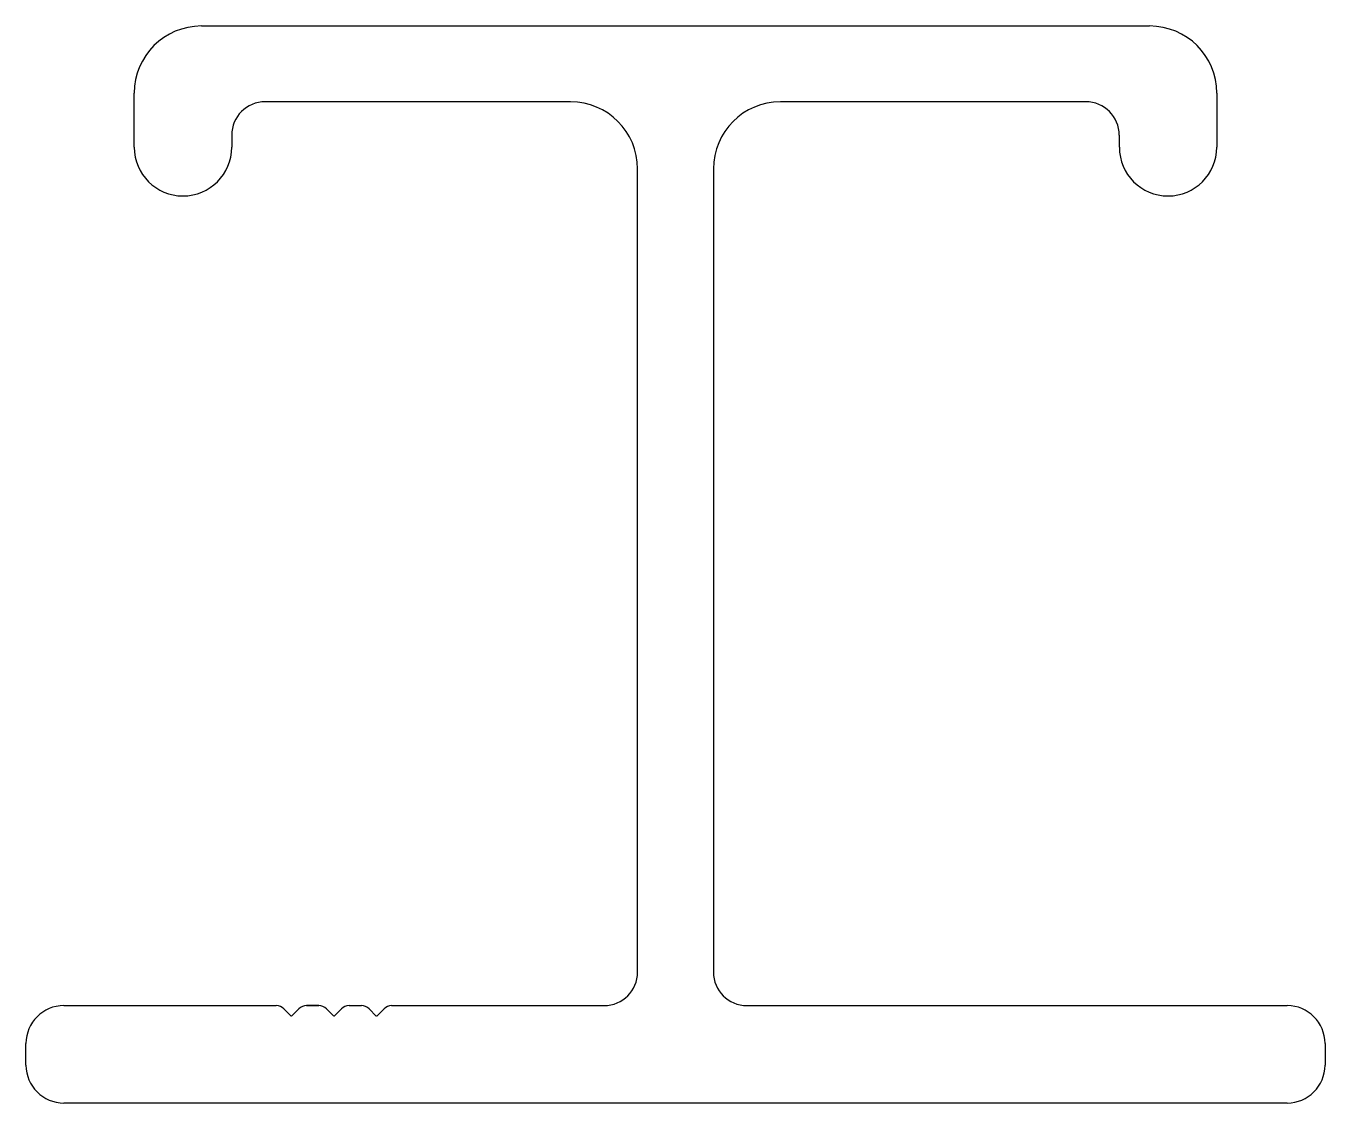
# Model space of a CAD drawing. Extents: x -15.3 to 15.2, y 1.2 to 26.5.
import ezdxf

# ---------------------------------------------------------------- set-up
doc = ezdxf.new("R2010")
doc.units = 0
doc.layers.get('0').update_dxf_attribs({"linetype": 'CONTINUOUS'})

msp = doc.modelspace()

# ---------------------------------------------------------------- linework, layer by layer
at = {"color": 6}
for p, q in [((-11.194, 26.511), (11.056, 26.511)), ((-12.769, 23.666), (-12.769, 24.936)), ((-2.533, 24.733), (-9.696, 24.733)), ((9.557, 24.733), (2.395, 24.733)), ((12.631, 24.936), (12.631, 23.666)), ((-10.483, 23.946), (-10.483, 23.666)), ((10.345, 23.666), (10.345, 23.946)), ((-0.958, 4.312), (-0.958, 23.158)), ((0.82, 23.158), (0.82, 4.312)), ((-11.626, 22.523), (-11.626, 22.523)), ((11.488, 22.523), (11.488, 22.523)), ((-14.42, 3.524), (-9.436, 3.524)), ((-9.436, 3.524), (-9.436, 3.524)), ((-9.436, 3.524), (-9.436, 3.524)), ((-9.436, 3.524), (-9.436, 3.524)), ((-9.26, 3.451), (-9.088, 3.28)), ((-9.077, 3.28), (-8.906, 3.451)), ((-8.729, 3.524), (-8.436, 3.524)), ((-8.436, 3.524), (-8.729, 3.524)), ((-8.729, 3.524), (-8.436, 3.524)), ((-8.436, 3.524), (-8.729, 3.524)), ((-8.729, 3.524), (-8.436, 3.524)), ((-8.26, 3.451), (-8.088, 3.28)), ((-8.077, 3.28), (-7.906, 3.451)), ((-7.729, 3.524), (-7.436, 3.524)), ((-7.26, 3.451), (-7.089, 3.28)), ((-7.077, 3.28), (-6.906, 3.451)), ((-6.729, 3.524), (-6.729, 3.524)), ((-6.729, 3.524), (-1.746, 3.524)), ((1.607, 3.524), (14.282, 3.524)), ((-15.309, 2.127), (-15.309, 2.635)), ((15.171, 2.635), (15.171, 2.127)), ((14.282, 1.238), (-14.42, 1.238))]:
    msp.add_line(p, q, dxfattribs=at)
for centre, radius, start, end in [((-11.194, 24.936), 1.575, 90, 180), ((11.056, 24.936), 1.575, 360, 90), ((-9.696, 23.946), 0.787, 90, 180), ((-2.533, 23.158), 1.575, 0, 90), ((2.395, 23.158), 1.575, 90, 180), ((9.557, 23.946), 0.787, 360, 90), ((-11.626, 23.666), 1.143, 180, 270), ((-11.626, 23.666), 1.143, 270, 360), ((11.488, 23.666), 1.143, 180, 270), ((11.488, 23.666), 1.143, 270, 0), ((-1.746, 4.312), 0.787, 270, 0), ((1.607, 4.312), 0.787, 180, 270), ((-14.42, 2.635), 0.889, 90, 180), ((-9.436, 3.274), 0.25, 45, 90), ((-8.729, 3.274), 0.25, 90, 135), ((-8.436, 3.274), 0.25, 45, 90), ((-7.729, 3.274), 0.25, 90, 135), ((-7.436, 3.274), 0.25, 45, 90), ((-6.729, 3.274), 0.25, 90, 135), ((14.282, 2.635), 0.889, 0, 90), ((-9.083, 3.286), 0.008, 225, 315), ((-8.083, 3.286), 0.008, 225, 315), ((-7.083, 3.286), 0.008, 225, 315), ((-14.42, 2.127), 0.889, 180, 270), ((14.282, 2.127), 0.889, 270, 0)]:
    msp.add_arc(centre, radius, start, end, dxfattribs=at)

doc.saveas('drawing.dxf')
